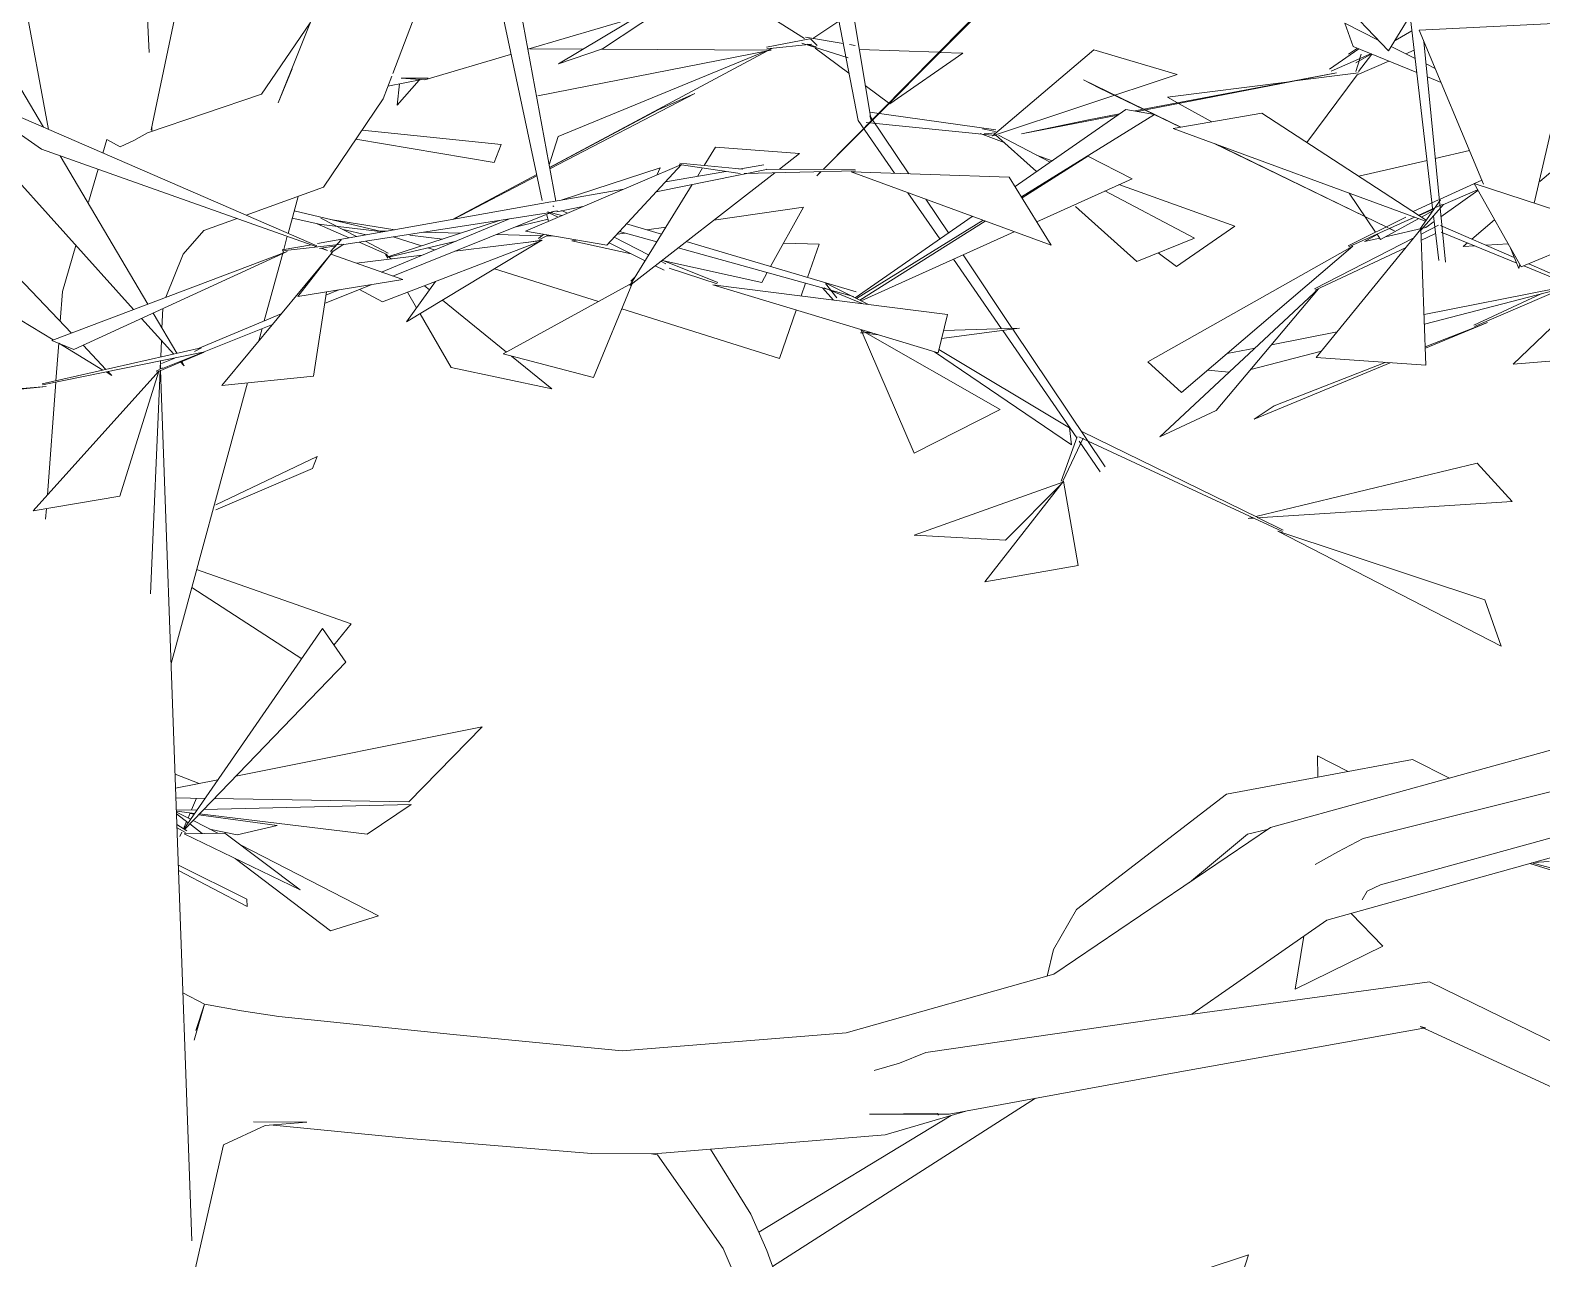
# Model space of a CAD drawing. Header units: millimetres. Extents: x 78096 to 288885, y -20632 to 149556.
# Drawn here: x 251988 to 252505, y 92259 to 92679 of the extents above; entities that cross this region are included whole.
import ezdxf

# ---------------------------------------------------------------- set-up
doc = ezdxf.new("R2010")
doc.units = ezdxf.units.MM
doc.layers.add('G-IMPT', color=8, linetype='Continuous', lineweight=9)
doc.layers.add('L-PLNT', color=71, linetype='Continuous', lineweight=9)

# ---------------------------------------------------------------- blocks, each defined once
blk = doc.blocks.new('ZZ-V - Tree Broadleaf 1 - 3dtree rotund SIMPLU-4826059-TOMH A-A')
at = {"layer": 'G-IMPT'}
for p, q in [((26758.37, 92675.99), (26764.11, 92679.27)), ((26735.97, 92666.18), (26745.96, 92673.1)), ((26736.48, 92665.47), (26749.69, 92671.28)), ((26742.45, 92671.29), (26745.47, 92673.3)), ((26744.9, 92668.28), (26750.26, 92671.35)), ((26744.96, 92665.36), (26746.28, 92669.72)), ((26745.86, 92665.38), (26750.43, 92671.28)), ((26746.33, 92669.88), (26746.74, 92671.26)), ((26762.07, 92671.4), (26764.89, 92672.61)), ((26669.27, 92651.84), (26738.28, 92664.94)), ((26670.06, 92651.7), (26738.28, 92664.94)), ((26723.14, 92662), (26745.85, 92664.9)), ((26745.37, 92664.25), (26756.23, 92668.9)), ((26680.46, 92656.55), (26722.09, 92661.86)), ((26728.23, 92641.06), (26745.37, 92664.25)), ((26683.93, 92654.62), (26680.46, 92656.55)), ((26695.61, 92648.15), (26684.25, 92654.45)), ((26630.52, 92644.02), (26663.45, 92650.42)), ((26653.42, 92648.83), (26664.09, 92650.86)), ((26630.52, 92644.02), (26653.42, 92648.83)), ((26379.48, 92609.93), (26382.92, 92622.59)), ((26377.98, 92604.42), (26379.21, 92608.96)), ((26371.34, 92579.99), (26377.87, 92604)), ((26369.47, 92573.12), (26370.63, 92577.39)), ((26339.46, 92462.74), (26365.57, 92558.76))]:
    blk.add_line(p, q, dxfattribs=at)
blk = doc.blocks.new('ZZ-V - Tree Broadleaf 1 - 3dtree rotund SIMPLU-4826034-TOMH A-A')
at = {"layer": 'G-IMPT'}
for p, q in [((26331.93, 92671.9), (26328.38, 92744.08)), ((26282.06, 92728.55), (26297.47, 92645.51)), ((26567.67, 92717.06), (26579.04, 92648.67)), ((26415.29, 92664.61), (26433.98, 92713.92)), ((26471.99, 92667.93), (26548.26, 92713.55)), ((26487.09, 92673.16), (26548.26, 92713.55)), ((26561.9, 92714.04), (26574.59, 92648.62)), ((26756.18, 92672.38), (26781.71, 92714.4)), ((26376.13, 92654.65), (26398.43, 92710.56)), ((26448.93, 92703.73), (26466.48, 92621.18)), ((26455.8, 92704.14), (26471.15, 92620.99)), ((26632.38, 92701.77), (26562.6, 92631.81)), ((26344.14, 92700.36), (26332.6, 92645.39)), ((26556.29, 92676.62), (26526.44, 92695.47)), ((26756.18, 92672.38), (26730.39, 92699.42)), ((26625.39, 92695.35), (26562.59, 92631.81)), ((26370.43, 92657.64), (26387.05, 92682.02)), ((26461.56, 92672.94), (26498.81, 92683.97)), ((26559.09, 92676.68), (26568.01, 92682.53)), ((26744.08, 92673.87), (26741.15, 92681.85)), ((26741.15, 92681.85), (26752.61, 92676.13)), ((26763.5, 92684.43), (26771.34, 92617.69)), ((26820.28, 92682.14), (26766.65, 92679.44)), ((26820.28, 92682.14), (26805.97, 92620.29)), ((26543.22, 92673.63), (26558.07, 92676.58)), ((26555.34, 92675.07), (26571.18, 92670.04)), ((26556.59, 92677.1), (26569.49, 92674.92)), ((26560.53, 92674.22), (26558.29, 92676.57)), ((26788.67, 92626.83), (26766.65, 92679.44)), ((26768.27, 92675.58), (26775.59, 92600.07)), ((26278.96, 92674.65), (26295.72, 92646.27)), ((26426.31, 92662.5), (26455.63, 92671.18)), ((26462.25, 92673.14), (26480.52, 92673.03)), ((26465, 92657.05), (26543.54, 92672.39)), ((26469.02, 92632.5), (26543.59, 92672.41)), ((26542.71, 92672.23), (26471.92, 92643.15)), ((26487.09, 92673.16), (26471.99, 92667.93)), ((26486.61, 92672.99), (26544.81, 92672.64)), ((26543.38, 92673.16), (26558.73, 92674.65)), ((26543.57, 92672.4), (26544.81, 92672.64)), ((26545.07, 92673.2), (26543.72, 92672.64)), ((26560.23, 92673.74), (26557.1, 92674.66)), ((26571.46, 92664.74), (26559.94, 92673.34)), ((26571.65, 92674.56), (26573.59, 92674.23)), ((26602.22, 92671.91), (26575.02, 92672.83)), ((26610.48, 92671.63), (26585.42, 92654.32)), ((26610.48, 92671.63), (26602.59, 92671.9)), ((26620.59, 92643.3), (26655.33, 92672.8)), ((26683.81, 92664.37), (26655.33, 92672.8)), ((26744.08, 92673.87), (26765.78, 92665)), ((26757.09, 92673.89), (26765.21, 92669.83)), ((26380.91, 92666.26), (26376.13, 92654.65)), ((26769.01, 92667.94), (26772.11, 92666.39)), ((26326.63, 92583.87), (26255.45, 92662.98)), ((26295.09, 92638.79), (26265.61, 92659.33)), ((26389.36, 92605.64), (26265.61, 92659.33)), ((26412, 92655.95), (26414.97, 92663.78)), ((26413.65, 92660.3), (26425.23, 92662.58)), ((26424.4, 92662.41), (26416.84, 92653.78)), ((26416.84, 92653.78), (26417.58, 92661.07)), ((26418.16, 92663.08), (26426.31, 92662.5)), ((26418.16, 92663.08), (26427.42, 92663.01)), ((26585.42, 92654.32), (26577.06, 92660.56)), ((26683.81, 92664.37), (26620.59, 92643.3)), ((26651.79, 92662.46), (26685.03, 92646.31)), ((26651.79, 92662.46), (26657.04, 92659.81)), ((26684.93, 92646.29), (26657.04, 92659.81)), ((26769.44, 92663.5), (26774.12, 92661.59)), ((26331.37, 92644.35), (26370.43, 92657.64)), ((26391.58, 92625.73), (26412, 92655.95)), ((26621.68, 92645.33), (26578.58, 92651.44)), ((26578.64, 92650.13), (26579.04, 92648.67)), ((26578.84, 92649.83), (26591.9, 92630.34)), ((26666.28, 92652.38), (26628.32, 92625.96)), ((26676.05, 92650.61), (26630.46, 92622.48)), ((26666.28, 92652.38), (26676.05, 92650.61)), ((26712.75, 92651.14), (26682.42, 92645.86)), ((26712.75, 92651.14), (26769.07, 92614.47)), ((26326.72, 92641.78), (26331.37, 92644.35)), ((26332.9, 92644.87), (26332.84, 92646.55)), ((26574.59, 92648.62), (26587.06, 92630.5)), ((26577.32, 92647.85), (26621.45, 92643.44)), ((26624.59, 92640.99), (26616.35, 92644.09)), ((26621.61, 92644.79), (26617.16, 92645.77)), ((26621.75, 92644.37), (26617.71, 92644.05)), ((26768.84, 92614.14), (26682.42, 92645.86)), ((26295.09, 92638.79), (26389.3, 92605.38)), ((26317.46, 92642.08), (26316.11, 92637.42)), ((26322.06, 92639.58), (26317.46, 92642.08)), ((26322.06, 92639.58), (26326.72, 92641.78)), ((26468.85, 92633.45), (26471.92, 92643.15)), ((26521.88, 92633.17), (26525.77, 92639.46)), ((26554.58, 92637.28), (26525.77, 92639.46)), ((26635.66, 92631.07), (26621.61, 92643.67)), ((26640.3, 92634.3), (26622.63, 92643.57)), ((26755.31, 92612.16), (26696.43, 92640.71)), ((26696.91, 92640.54), (26756.01, 92611.82)), ((26807.93, 92627.74), (26823.91, 92641.32)), ((26247.35, 92636.63), (26305.32, 92575.8)), ((26301.47, 92636.53), (26331.49, 92585.7)), ((26514.12, 92633.46), (26460.79, 92610.7)), ((26488.57, 92605.87), (26514.12, 92633.46)), ((26513.33, 92633.55), (26534.24, 92630.4)), ((26513.54, 92633.93), (26535.09, 92631.96)), ((26542.3, 92633.43), (26533.76, 92631.93)), ((26554.58, 92637.28), (26547.65, 92631.89)), ((26653.26, 92636.38), (26630.69, 92622.12)), ((26635.63, 92636.75), (26641.03, 92634.81)), ((26668.36, 92628.65), (26653.26, 92636.38)), ((26745.98, 92629.5), (26769.31, 92634.92)), ((26772.15, 92635.57), (26783.87, 92638.3)), ((26314.5, 92631.91), (26311.21, 92620.61)), ((26546.09, 92630.69), (26496.47, 92592.14)), ((26543.25, 92631.75), (26505.52, 92624.16)), ((26529.27, 92631.15), (26508.64, 92627.54)), ((26519.58, 92629.45), (26521.36, 92632.34)), ((26573.71, 92631.36), (26535.61, 92630.4)), ((26543.16, 92631.92), (26573.57, 92631.75)), ((26561.88, 92631.08), (26560.42, 92629.62)), ((26561.85, 92631.06), (26560.42, 92629.62)), ((26626.32, 92629.23), (26572.25, 92630.98)), ((26640.69, 92605.86), (26572.25, 92630.98)), ((26626.32, 92629.23), (26640.69, 92605.86)), ((26668.36, 92628.65), (26635.72, 92613.94)), ((26773.85, 92621.65), (26788.1, 92628.19)), ((26365.14, 92616.15), (26391.58, 92625.73)), ((26494.43, 92625.06), (26469.64, 92620.73)), ((26496.47, 92592.14), (26517.83, 92626.64)), ((26591.63, 92623.87), (26602.55, 92608.02)), ((26689.77, 92608.34), (26659.05, 92624.46)), ((26663.85, 92626.62), (26703.55, 92612.38)), ((26742.68, 92623.74), (26751.73, 92610.36)), ((26774.08, 92615.6), (26786.75, 92624.6)), ((26774.75, 92619.68), (26786.59, 92624.89)), ((26785.41, 92626.97), (26832.94, 92611.53)), ((26785.41, 92626.97), (26801.58, 92598.46)), ((26221.8, 92620.27), (26299.11, 92573.45)), ((26389.56, 92606.5), (26469.41, 92620.7)), ((26470.11, 92619.34), (26470.44, 92619.12)), ((26480.42, 92619.12), (26471.52, 92617.33)), ((26473.07, 92617.82), (26475.07, 92616.8)), ((26525.18, 92614.44), (26555.94, 92618.88)), ((26544.66, 92598.57), (26555.94, 92618.88)), ((26597.74, 92621.62), (26605.49, 92610.07)), ((26670, 92600.3), (26648.99, 92619.12)), ((26764.58, 92617.4), (26773.23, 92621.37)), ((26766.49, 92616.15), (26774.55, 92619.82)), ((26766.59, 92616.08), (26771.79, 92618.37)), ((26767, 92611.53), (26773.94, 92621.39)), ((26767.26, 92611.15), (26775.01, 92619.8)), ((26350.63, 92610.89), (26362.07, 92615.04)), ((26397.89, 92606), (26469.32, 92617.1)), ((26411.48, 92596.7), (26455.25, 92614.92)), ((26470.64, 92617.52), (26415.35, 92595.32)), ((26468.66, 92614.16), (26468.08, 92616.17)), ((26473.22, 92616.01), (26468.3, 92617.37)), ((26468.74, 92617.01), (26471.89, 92615.44)), ((26471.7, 92617.65), (26469.67, 92617.36)), ((26507.3, 92609.63), (26495.34, 92613.18)), ((26613.68, 92615.77), (26573.58, 92587.86)), ((26617.39, 92614.41), (26574.01, 92587.64)), ((26618.08, 92614.16), (26575.17, 92587.07)), ((26742.35, 92605.65), (26762.03, 92615.54)), ((26742.59, 92605.28), (26765.08, 92615.52)), ((26766.48, 92615), (26753.44, 92607.84)), ((26763.1, 92614.54), (26765.2, 92615.47)), ((26767.31, 92609.67), (26773.24, 92612.7)), ((26771.31, 92617.66), (26767.44, 92615.53)), ((26768.87, 92611.9), (26771.78, 92613.96)), ((26771.54, 92615.93), (26773.35, 92600.6)), ((26799.19, 92601.7), (26773.98, 92612.67)), ((26784.7, 92608), (26792.44, 92614.58)), ((26343.55, 92602.78), (26350.63, 92610.89)), ((26394.04, 92603.72), (26397.62, 92607.73)), ((26419.99, 92579.65), (26466.31, 92607.59)), ((26488.57, 92605.87), (26460.79, 92610.7)), ((26461.06, 92606.8), (26466.31, 92607.59)), ((26465.25, 92608.21), (26467.02, 92609.62)), ((26465.52, 92607.87), (26468.49, 92609.36)), ((26476.66, 92607.43), (26478.25, 92607.66)), ((26491.09, 92608.59), (26502.9, 92602.54)), ((26492.08, 92609.66), (26494.7, 92610.04)), ((26505.67, 92606.99), (26492.9, 92610.54)), ((26502.25, 92611.13), (26508.81, 92612.08)), ((26628.06, 92610.49), (26575.61, 92586.85)), ((26670, 92600.3), (26689.77, 92608.34)), ((26683.55, 92598.63), (26703.55, 92612.38)), ((26730.76, 92590.98), (26764.79, 92608.38)), ((26767.25, 92611.39), (26731.36, 92567.46)), ((26747.94, 92607.14), (26752.26, 92609.57)), ((26753.11, 92608.32), (26747.94, 92607.14)), ((26752.21, 92609.66), (26753.44, 92607.84)), ((26768.87, 92611.9), (26755.15, 92608.78)), ((26756.34, 92611.67), (26758.14, 92610.79)), ((26758.14, 92610.79), (26756.37, 92611.65)), ((26768.96, 92564.79), (26767.25, 92611.39)), ((26767.39, 92607.6), (26771.95, 92609.74)), ((26800, 92599.77), (26774.21, 92610.32)), ((26832.94, 92611.53), (26801.58, 92598.46)), ((26298.64, 92573.27), (26379.17, 92603.76)), ((26306.89, 92605.81), (26302.28, 92589.99)), ((26306.2, 92570.19), (26379.17, 92603.76)), ((26337.67, 92588.05), (26343.55, 92602.78)), ((26356.86, 92557.86), (26394.64, 92603.56)), ((26377.42, 92604.33), (26387.46, 92606.03)), ((26377.51, 92603.95), (26397.92, 92606.19)), ((26382.77, 92588.34), (26394.17, 92602.87)), ((26390.27, 92604.81), (26395.78, 92605.67)), ((26390.71, 92604.88), (26392.98, 92604.07)), ((26392.98, 92604.07), (26391.01, 92604.93)), ((26418.71, 92594.12), (26394.17, 92602.87)), ((26394.28, 92603.35), (26398.58, 92606.19)), ((26402.87, 92599.77), (26425.39, 92602.49)), ((26411.81, 92586.5), (26466.42, 92607.45)), ((26436.57, 92603.84), (26466.42, 92607.45)), ((26496.95, 92602.95), (26476.66, 92607.43)), ((26489.37, 92606.73), (26501.7, 92600.59)), ((26573.05, 92588.28), (26512.98, 92604.96)), ((26573.93, 92589.9), (26515.76, 92607.13)), ((26610.5, 92602.58), (26627.37, 92577.4)), ((26673.8, 92566.01), (26743.96, 92605.61)), ((26683.55, 92598.63), (26677.24, 92603.24)), ((26685.29, 92555.47), (26743.96, 92605.61)), ((26731.06, 92590.55), (26762.15, 92605.14)), ((26781.66, 92605.41), (26783.14, 92606.67)), ((26781.66, 92605.41), (26785.64, 92605.64)), ((26789.59, 92605.88), (26797.13, 92606.32)), ((26800.78, 92597.9), (26797.64, 92605.42)), ((26505.14, 92598.87), (26508.23, 92597.33)), ((26507.09, 92600.39), (26508.79, 92599.52)), ((26526.55, 92593.11), (26507.51, 92600.72)), ((26541.61, 92593.09), (26508.06, 92600.5)), ((26526.37, 92592.66), (26509.93, 92598.06)), ((26607.29, 92601.13), (26623.71, 92577.29)), ((26801.1, 92599.27), (26800.78, 92597.9)), ((26816.63, 92592.97), (26802.43, 92598.78)), ((26816.77, 92594.05), (26804.16, 92599.54)), ((26382.77, 92588.34), (26418.71, 92594.12)), ((26408.12, 92592.42), (26391.98, 92585.94)), ((26429.89, 92593.44), (26419.99, 92579.65)), ((26453.07, 92568.65), (26497.4, 92593.04)), ((26484.01, 92560.57), (26497.4, 92593.04)), ((26496.83, 92593.62), (26498.2, 92594.94)), ((26601.98, 92569.05), (26524.84, 92592.33)), ((26605.15, 92582.19), (26524.84, 92592.33)), ((26541.61, 92593.09), (26543.5, 92596.49)), ((26567.27, 92587.91), (26563.4, 92592.78)), ((26578.11, 92585.6), (26563.74, 92592.74)), ((26768.44, 92578.85), (26818.94, 92592.03)), ((26302.28, 92589.99), (26301.52, 92579.79)), ((26388.24, 92561.08), (26392.58, 92589.92)), ((26392.41, 92588.76), (26396.82, 92590.6)), ((26411.81, 92586.5), (26403.98, 92590.77)), ((26566.2, 92587.11), (26562.4, 92591.29)), ((26575.94, 92585.88), (26563.02, 92591.3)), ((26677.84, 92540.24), (26732.17, 92590.93)), ((26697.19, 92549.29), (26732.17, 92590.93)), ((26768.32, 92582.15), (26813.42, 92591.09)), ((26785.33, 92578.5), (26808.37, 92589.27)), ((26785.56, 92578.06), (26816.82, 92591.47)), ((26798.8, 92565.19), (26824.47, 92589.77)), ((26333.29, 92582.65), (26341.42, 92568.89)), ((26336.6, 92584.18), (26336.32, 92577.52)), ((26348.45, 92570.47), (26377.16, 92582.42)), ((26601.98, 92569.05), (26605.15, 92582.19)), ((26340.33, 92568.64), (26329.35, 92580.84)), ((26374.15, 92578.78), (26336.54, 92563.68)), ((26593.76, 92534.76), (26575.65, 92576.82)), ((26575.65, 92576.82), (26623.26, 92549.68)), ((26603.15, 92573.92), (26629.82, 92577.47)), ((26603.83, 92576.72), (26629.82, 92577.47)), ((26624.11, 92576.71), (26649.44, 92539.93)), ((26627.53, 92577.17), (26659.11, 92530.04)), ((26790.02, 92579.48), (26768.73, 92571.16)), ((26768.74, 92570.64), (26790.02, 92579.48)), ((26306.2, 92570.19), (26298.64, 92573.27)), ((26300.97, 92572.32), (26300.01, 92559.51)), ((26300.97, 92572.32), (26316.11, 92563.16)), ((26309.31, 92571.62), (26317.15, 92563.39)), ((26336.14, 92573.3), (26335.9, 92567.64)), ((26575.44, 92575.91), (26576.69, 92575.94)), ((26577.17, 92575.96), (26578.93, 92576.01)), ((26581.56, 92575.21), (26577.71, 92575.65)), ((26716.1, 92571.8), (26738.54, 92576.24)), ((26295.26, 92558.44), (26349.72, 92570.77)), ((26295.43, 92558.07), (26350.4, 92569.23)), ((26334.57, 92562.41), (26350.75, 92569.23)), ((26335.84, 92566.38), (26335.72, 92563.5)), ((26336.17, 92565.36), (26340.77, 92567.27)), ((26343.92, 92564.65), (26342.6, 92566.12)), ((26342.96, 92566.27), (26343.92, 92564.65)), ((26347.49, 92569.56), (26349.8, 92570.75)), ((26453.07, 92568.65), (26484.01, 92560.57)), ((26647.68, 92537.52), (26600.77, 92569.41)), ((26646.97, 92543.42), (26602.26, 92570.24)), ((26700.86, 92568.77), (26710.47, 92570.68)), ((26709, 92563.35), (26733.15, 92569.65)), ((26768.96, 92564.79), (26731.36, 92567.46)), ((26834.36, 92568.03), (26798.8, 92565.19)), ((26292.19, 92514.95), (26335.3, 92562.79)), ((26317.21, 92562.49), (26319.11, 92561.34)), ((26317.94, 92562.57), (26319.11, 92561.34)), ((26335.3, 92562.79), (26321.87, 92520.04)), ((26335.7, 92563.03), (26332.44, 92486.6)), ((26334.33, 92562.79), (26336.49, 92563.9)), ((26335.83, 92563.56), (26335.78, 92564.86)), ((26346.57, 92265.08), (26335.84, 92563.11)), ((26356.86, 92557.86), (26388.24, 92561.08)), ((26685.29, 92555.47), (26673.8, 92566.01)), ((26694.21, 92563.09), (26701.61, 92562.41)), ((26710.2, 92546.32), (26756.73, 92565.65)), ((26754.95, 92565.78), (26717, 92550.96)), ((26296.63, 92557.57), (26214.77, 92548.86)), ((26233.61, 92552.18), (26296.63, 92557.57)), ((26299.98, 92558.99), (26297.1, 92520.4)), ((26710.2, 92546.32), (26717, 92550.96)), ((26593.76, 92534.76), (26623.26, 92549.68)), ((26677.84, 92540.24), (26697.19, 92549.29)), ((26644.06, 92525.12), (26649.58, 92540.32)), ((26646.97, 92543.42), (26647.68, 92537.52)), ((26719.85, 92507.93), (26650.12, 92540.32)), ((26711.4, 92512.64), (26651.18, 92542.14)), ((26644.61, 92525.13), (26651.58, 92539.83)), ((26650.23, 92538.79), (26657.48, 92528.26)), ((26786.44, 92531.31), (26710.69, 92512.98)), ((26798.41, 92518.18), (26786.44, 92531.31)), ((26593.83, 92506.69), (26644.62, 92524.75)), ((26617.91, 92490.7), (26644.91, 92525.13)), ((26644.91, 92525.13), (26649.94, 92496.25)), ((26292.19, 92514.95), (26321.87, 92520.04)), ((26625.04, 92504.92), (26644.14, 92524.14)), ((26296.75, 92515.73), (26296.49, 92512.13)), ((26798.41, 92518.18), (26711.16, 92512.56)), ((26709.56, 92512.71), (26708.14, 92512.37)), ((26710.17, 92512.5), (26708.14, 92512.37)), ((26720.11, 92508.37), (26711.51, 92512.58)), ((26625.04, 92504.92), (26593.83, 92506.69)), ((26789.13, 92484.52), (26718.26, 92507.98)), ((26718.26, 92507.98), (26794.68, 92468.64)), ((26617.91, 92490.7), (26649.94, 92496.25)), ((26789.13, 92484.52), (26794.68, 92468.64)), ((26715.73, 92406.59), (26817.4, 92434.66)), ((26700.74, 92417.99), (26764.39, 92429.8)), ((26742.3, 92425.7), (26731.8, 92431.13)), ((26731.8, 92431.13), (26731.93, 92423.77)), ((26764.39, 92429.8), (26776.96, 92423.49)), ((26747.41, 92402.77), (26832.57, 92424.02)), ((26649.34, 92378.5), (26700.74, 92417.99)), ((26641.57, 92356.36), (26715.73, 92406.59)), ((26707.83, 92404.27), (26714.63, 92405.85)), ((26753.4, 92386.98), (26837.35, 92410.05)), ((26687.98, 92387.8), (26707.83, 92404.27)), ((26735.01, 92374.82), (26831.93, 92401.92)), ((26738.83, 92398.22), (26747.41, 92402.77)), ((26738.83, 92398.22), (26731.07, 92393.89)), ((26824, 92388.18), (26804.55, 92394.26)), ((26822.08, 92389.89), (26805.19, 92394.44)), ((26811.1, 92394.95), (26805.63, 92394.57)), ((26748.82, 92384.82), (26753.4, 92386.98)), ((26748.82, 92384.82), (26747.1, 92381.87)), ((26649.34, 92378.5), (26641.44, 92364.81)), ((26688.84, 92342.66), (26735.01, 92374.82)), ((26743.38, 92377.16), (26754.21, 92366)), ((26639.29, 92355.71), (26641.44, 92364.81)), ((26724.14, 92351.24), (26727.18, 92369.37)), ((26724.14, 92351.24), (26754.21, 92366)), ((26570.46, 92336.24), (26641.57, 92356.36)), ((26350.83, 92346.05), (26343.52, 92349.93)), ((26677.46, 92341.12), (26770.21, 92353.71)), ((26770.21, 92353.71), (26859.15, 92310.17)), ((26350.83, 92346.05), (26347.36, 92333.8)), ((26350.83, 92346.05), (26347.9, 92337.09)), ((26350.83, 92346.05), (26363.59, 92343.81)), ((26363.59, 92343.81), (26376.33, 92341.91)), ((26376.33, 92341.91), (26436.01, 92335.7)), ((26597.75, 92329.5), (26677.46, 92341.12)), ((26766.97, 92338.5), (26768.77, 92338.01)), ((26766.97, 92338.5), (26852.89, 92298.84)), ((26436.01, 92335.7), (26493.8, 92330.14)), ((26493.8, 92330.14), (26570.46, 92336.24)), ((26683.47, 92322.69), (26768.77, 92338.01)), ((26588.74, 92325.89), (26597.75, 92329.5)), ((26588.74, 92325.89), (26580.08, 92323.43)), ((26605.8, 92308.48), (26683.47, 92322.69)), ((26635.35, 92313.89), (26545.32, 92256.35)), ((26606.48, 92307.96), (26540.57, 92268.11)), ((26578.49, 92308.41), (26601.8, 92308.72)), ((26578.49, 92308.41), (26605.8, 92308.48)), ((26583.9, 92301.35), (26612.31, 92309.67)), ((26601.8, 92308.72), (26602.1, 92308.15)), ((26357.43, 92297.97), (26371.6, 92304.61)), ((26385.92, 92305.76), (26367.68, 92305.85)), ((26371.6, 92304.61), (26385.92, 92305.76)), ((26373.28, 92304.75), (26420.95, 92300.09)), ((26357.43, 92297.97), (26345, 92243.52)), ((26420.95, 92300.09), (26483.36, 92294.98)), ((26504.67, 92294.83), (26583.9, 92301.35)), ((26504.67, 92294.83), (26483.36, 92294.98)), ((26503.9, 92294.84), (26505.92, 92294.49)), ((26505.92, 92294.49), (26528.45, 92262.46)), ((26524.06, 92296.43), (26537.87, 92274.18)), ((26537.87, 92274.18), (26543.37, 92261.83)), ((26528.45, 92262.46), (26547.29, 92218.1)), ((26543.37, 92261.83), (26559.15, 92217.63)), ((26676.84, 92249.94), (26708.19, 92260.29)), ((26692.09, 92209.62), (26708.19, 92260.29))]:
    blk.add_line(p, q, dxfattribs=at)
blk = doc.blocks.new('ZZ-V - Tree Broadleaf 2 - 3dtree rotund SIMPLU-4826084-TOMH A-A')
at = {"layer": 'G-IMPT'}
for p, q in [((26354.71, 92517.06), (26389.44, 92533.54)), ((26387.86, 92529.45), (26389.44, 92533.54)), ((26387.86, 92529.45), (26354.71, 92515.27)), ((26348.18, 92494.83), (26401.03, 92476.29)), ((26384.18, 92464.35), (26346.52, 92488.73)), ((26343.82, 92406.04), (26391.31, 92474.64)), ((26399.2, 92463.19), (26391.31, 92474.64)), ((26395.18, 92469.02), (26401.03, 92476.29)), ((26399.2, 92463.19), (26344.05, 92405.88)), ((26445.95, 92440.99), (26361.58, 92424.1)), ((26445.95, 92440.99), (26420.8, 92415.35)), ((26349.07, 92421.59), (26340.82, 92424.8)), ((26355.47, 92422.88), (26341, 92419.98)), ((26351.08, 92416.53), (26341.11, 92416.7)), ((26348.18, 92416.58), (26346.46, 92412.61)), ((26420.8, 92415.35), (26354.24, 92416.48)), ((26348.4, 92412.66), (26341.27, 92412.49)), ((26347.52, 92411.39), (26341.28, 92412.14)), ((26341.29, 92411.85), (26346.12, 92409.37)), ((26345.32, 92408.21), (26341.31, 92411.25)), ((26346.01, 92411.57), (26345.25, 92409.82)), ((26347.35, 92411.14), (26345.91, 92411.34)), ((26375.79, 92407.31), (26348.91, 92410.93)), ((26406.61, 92404.32), (26349.16, 92411.2)), ((26421.61, 92414.4), (26350.61, 92412.71)), ((26421.61, 92414.4), (26406.61, 92404.32)), ((26344.79, 92405.39), (26341.44, 92407.6)), ((26344.4, 92404.83), (26341.48, 92406.48)), ((26344.74, 92408.65), (26343.66, 92406.14)), ((26350.13, 92404.54), (26345.87, 92407.78)), ((26346.98, 92408.93), (26355.39, 92404.61)), ((26362.05, 92404.1), (26352.64, 92406.02)), ((26375.79, 92407.31), (26362.05, 92404.1)), ((26343.13, 92404.94), (26342.49, 92403.45)), ((26357.86, 92404.64), (26343.92, 92404.46)), ((26383.6, 92385.21), (26343.92, 92404.46)), ((26357.86, 92404.64), (26383.6, 92385.21)), ((26363.22, 92400.6), (26410.42, 92376.38)), ((26394.01, 92371.17), (26361.35, 92396.01)), ((26365.37, 92382.07), (26341.94, 92393.67)), ((26365.5, 92379.5), (26342.01, 92391.91)), ((26365.5, 92379.5), (26365.37, 92382.07)), ((26394.01, 92371.17), (26410.42, 92376.38))]:
    blk.add_line(p, q, dxfattribs=at)
blk = doc.blocks.new('ZZ-V - Tree Broadleaf 2 - 3dtree rotund SIMPLU-4826109-TOMH A-A')
at = {"layer": 'G-IMPT'}
for p, q in [((26518.71, 92657.87), (26469.12, 92631.98)), ((26518.71, 92657.87), (26506.18, 92652.24)), ((26469.04, 92632.44), (26506.18, 92652.24)), ((26452.45, 92640.36), (26404.81, 92645.31)), ((26402.7, 92642.19), (26450, 92634.15)), ((26452.45, 92640.36), (26450, 92634.15)), ((26435.82, 92614.73), (26464.59, 92630.07)), ((26464.68, 92629.66), (26436.23, 92614.8)), ((26506.84, 92632.39), (26472.98, 92621.31)), ((26505.74, 92629.89), (26506.84, 92632.39)), ((26390.66, 92612.96), (26380.9, 92615.15)), ((26411.88, 92610.47), (26381.57, 92617.61)), ((26400.35, 92608.42), (26389.45, 92613.16)), ((26411.9, 92610.48), (26389.85, 92613.14)), ((26402.87, 92608.87), (26390.72, 92615.17)), ((26415.97, 92611.2), (26394.05, 92614.67)), ((26451.8, 92614.38), (26413.92, 92601.98)), ((26468.48, 92614.79), (26457.12, 92612.09)), ((26406.21, 92609.46), (26398.29, 92611.24)), ((26410.31, 92610.84), (26413.43, 92610.75)), ((26425.18, 92605.67), (26415.46, 92608.73)), ((26432.34, 92608.01), (26421.18, 92609.36)), ((26425.99, 92610.37), (26438.39, 92609.99)), ((26450.93, 92609.61), (26466.41, 92609.14)), ((26467.95, 92609.09), (26470.5, 92609.01)), ((26413.45, 92602.73), (26403.81, 92606.92)), ((26413.76, 92603.22), (26405.98, 92607.25)), ((26413.61, 92601.48), (26412.83, 92602.82)), ((26414.82, 92601.21), (26412.83, 92602.82)), ((26436.98, 92607.31), (26413.82, 92601.82)), ((26429.65, 92604.26), (26427.27, 92605.01)), ((26549.13, 92606.62), (26561.22, 92606.25)), ((26557.27, 92594.83), (26561.22, 92606.25)), ((26485.7, 92586.6), (26450.11, 92597.81)), ((26427.88, 92590.64), (26426.18, 92592.01)), ((26555.09, 92588.51), (26556.59, 92592.85)), ((26423.46, 92584.48), (26420.39, 92589.79)), ((26454.24, 92569.3), (26432.29, 92587.07)), ((26435.32, 92564.02), (26424.64, 92582.45)), ((26547.68, 92567.08), (26493.7, 92584.08)), ((26547.68, 92567.08), (26553.43, 92583.7)), ((26469.74, 92556.76), (26455.98, 92567.89)), ((26435.32, 92564.02), (26469.74, 92556.76))]:
    blk.add_line(p, q, dxfattribs=at)

msp = doc.modelspace()

# ---------------------------------------------------------------- block references
at = {"layer": 'L-PLNT'}
for name in ['ZZ-V - Tree Broadleaf 1 - 3dtree rotund SIMPLU-4826059-TOMH A-A', 'ZZ-V - Tree Broadleaf 2 - 3dtree rotund SIMPLU-4826109-TOMH A-A', 'ZZ-V - Tree Broadleaf 2 - 3dtree rotund SIMPLU-4826084-TOMH A-A', 'ZZ-V - Tree Broadleaf 1 - 3dtree rotund SIMPLU-4826034-TOMH A-A']:
    msp.add_blockref(name, (225696.455, 0), dxfattribs=at)

doc.saveas('drawing.dxf')
